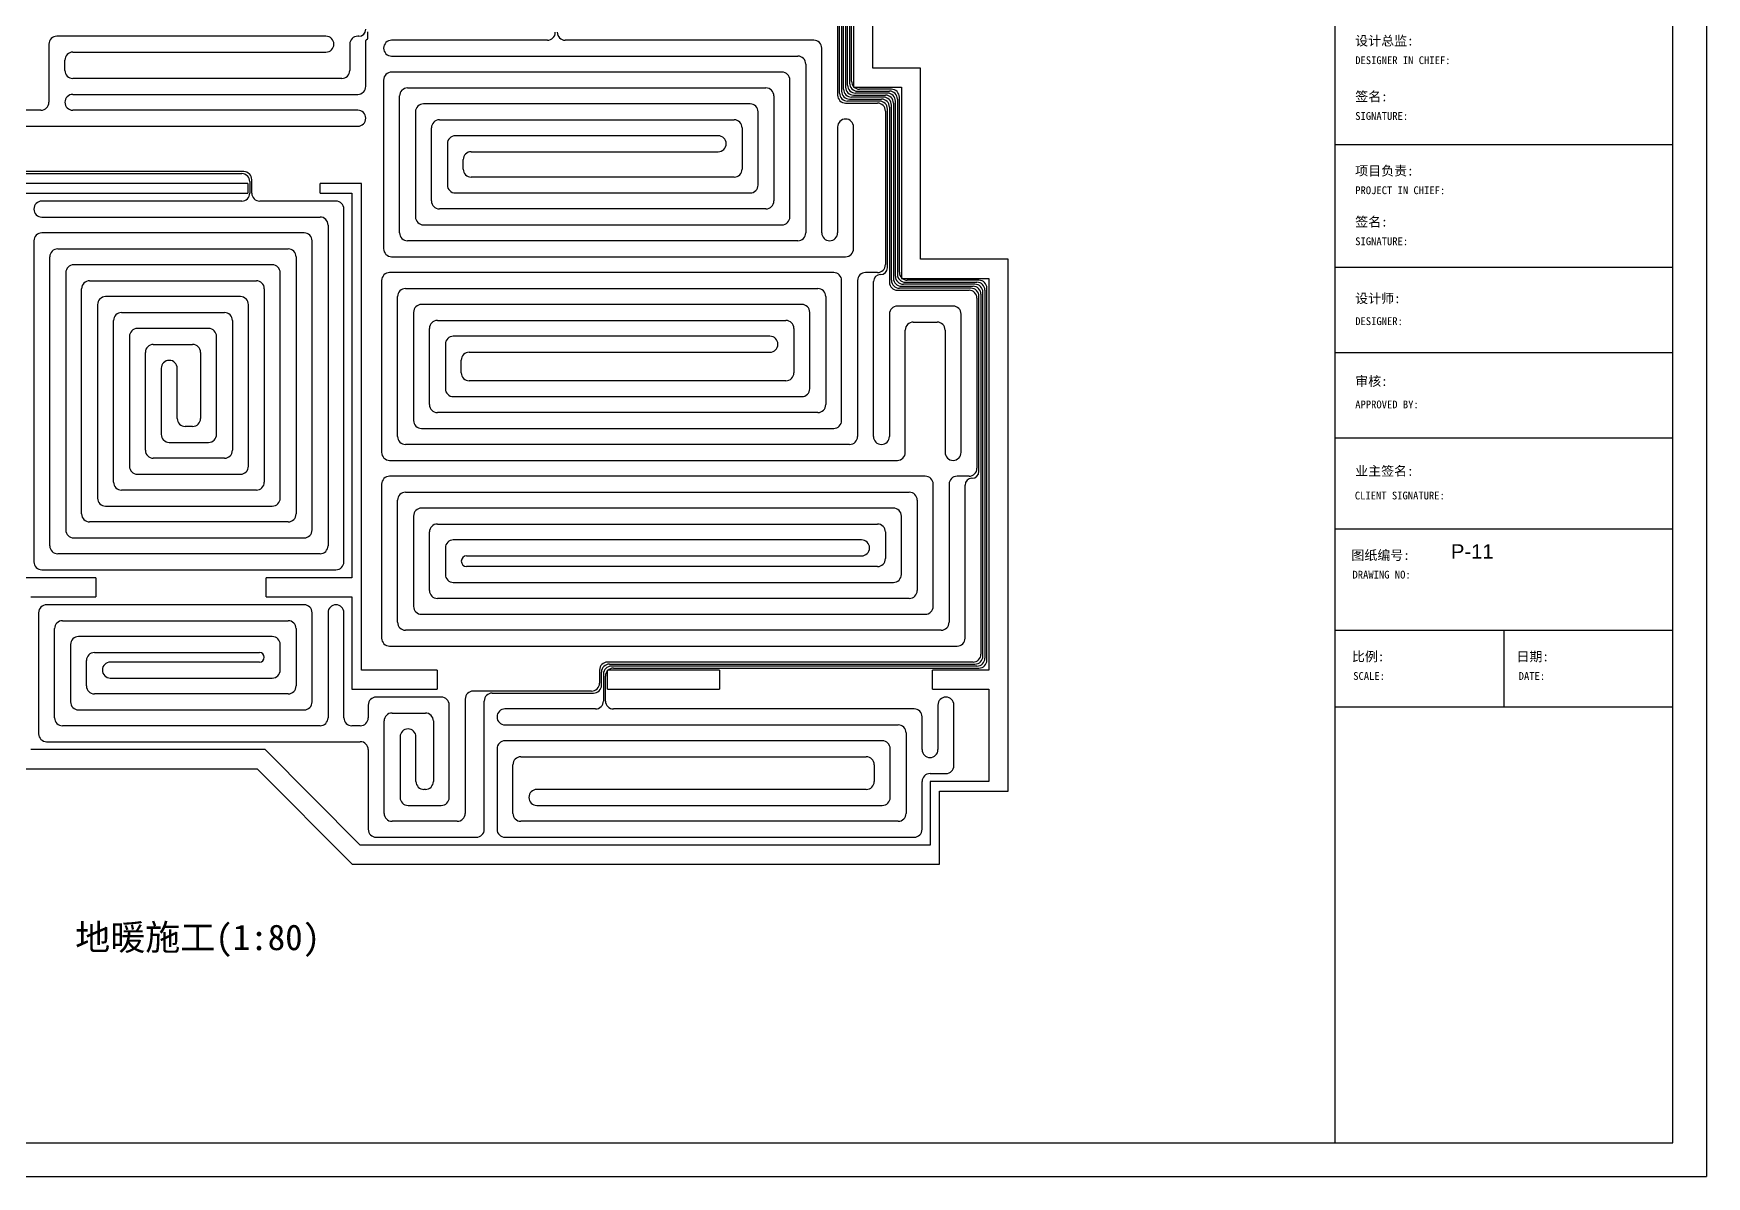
# Model space of a CAD drawing. Header units: inches. Extents: x 0 to 33600, y -33640 to -5478.
# Drawn here: x 12587 to 33600, y -33640 to -19282 of the extents above; entities that cross this region are included whole.
import ezdxf

# ---------------------------------------------------------------- set-up
doc = ezdxf.new("R2010")
doc.units = ezdxf.units.IN
doc.header["$MEASUREMENT"] = 0
for name, color, linetype in [('A2-建筑墙体', 255, 'Continuous'), ('图框', 4, 'Continuous'), ('地暖管', 7, 'Continuous')]:
    doc.layers.add(name, color=color, linetype=linetype)
doc.styles.add('1dac53a31aeba2370b97106346818e54', font='', dxfattribs={"height": 43.198381})
doc.styles.add('1f488f4b2ef1b152d32ed8bb140b4ed1', font='', dxfattribs={"height": 43.198381})
doc.styles.add('2ee4a1918873d97d1977456be36b2fac', font='', dxfattribs={"height": 52.798021})
doc.styles.add('5d7050954b2bbd82e94d75c8334c1a07', font='', dxfattribs={"height": 52.798021})
doc.styles.add('6cdbe4c37f334f9b3f18b74c6616af9b', font='', dxfattribs={"height": 43.198381})
doc.styles.add('b55c54cd7af753c58a5ed410a0ddc4e6', font='', dxfattribs={"height": 43.198381})
doc.styles.add('eec79cf32286c9bcb9e9a0388136559f', font='', dxfattribs={"height": 43.198381})
doc.styles.add('fecaf8cb5bb26a9b40f5bfd342b1b301', font='', dxfattribs={"height": 52.798021})
doc.styles.add('LAYER_TEXT_STYLE_YELLOW_403.2000029802741_ZH', font='', dxfattribs={"height": 403.200003})
doc.styles.add('macro_bim_page_number', font='', dxfattribs={"height": 80.1})
doc.styles.get('1dac53a31aeba2370b97106346818e54').set_extended_font_data('SimSun')
doc.styles.get('1f488f4b2ef1b152d32ed8bb140b4ed1').set_extended_font_data('SimSun')
doc.styles.get('2ee4a1918873d97d1977456be36b2fac').set_extended_font_data('SimSun')
doc.styles.get('5d7050954b2bbd82e94d75c8334c1a07').set_extended_font_data('SimSun')
doc.styles.get('6cdbe4c37f334f9b3f18b74c6616af9b').set_extended_font_data('SimSun')
doc.styles.get('b55c54cd7af753c58a5ed410a0ddc4e6').set_extended_font_data('SimSun')
doc.styles.get('eec79cf32286c9bcb9e9a0388136559f').set_extended_font_data('SimSun')
doc.styles.get('fecaf8cb5bb26a9b40f5bfd342b1b301').set_extended_font_data('SimSun')
doc.styles.get('LAYER_TEXT_STYLE_YELLOW_403.2000029802741_ZH').set_extended_font_data('SimSun')
doc.styles.get('macro_bim_page_number').set_extended_font_data('Arial')

# ---------------------------------------------------------------- blocks, each defined once
blk = doc.blocks.new('1017054')
at = {"layer": '图框', "linetype": 'Continuous'}
for p, q in [((11879.4, -8420), (11879.4, -16820)), ((10229.5, -8570), (10229.5, -16670)), ((11729.4, -16670), (11729.4, -8570)), ((10229.5, -12237.2), (11729.4, -12237.2)), ((10229.5, -12781.3), (11729.4, -12781.3)), ((10229.5, -13160.2), (11729.4, -13160.2)), ((10229.5, -13539.2), (11729.4, -13539.2)), ((10229.5, -13944.1), (11729.4, -13944.1)), ((10229.5, -14394.1), (11729.4, -14394.1)), ((10979.4, -14394.1), (10979.4, -14733.7)), ((10229.5, -14733.7), (11729.4, -14733.7)), ((150.6, -16670), (11729.4, -16670)), ((0.6, -16820), (11879.4, -16820))]:
    blk.add_line(p, q, dxfattribs=at)
at = {"layer": '图框', "color": 255, "attachment_point": 1, "line_spacing_factor": 0.8}
for s, insert, char_height, style in [('设计总监:', (10319.5, -11755.4), 42.24, '5d7050954b2bbd82e94d75c8334c1a07'), ('DESIGNER IN CHIEF:', (10319.5, -11845.7), 34.559, '6cdbe4c37f334f9b3f18b74c6616af9b'), ('签名:', (10319.5, -12002.9), 42.24, '5d7050954b2bbd82e94d75c8334c1a07'), ('SIGNATURE:', (10319.5, -12093.2), 34.56, '6cdbe4c37f334f9b3f18b74c6616af9b'), ('项目负责:', (10319.5, -12332.9), 42.24, '5d7050954b2bbd82e94d75c8334c1a07'), ('PROJECT IN CHIEF:', (10319.5, -12423.2), 34.559, 'b55c54cd7af753c58a5ed410a0ddc4e6'), ('签名:', (10319.5, -12559.4), 42.24, '2ee4a1918873d97d1977456be36b2fac'), ('SIGNATURE:', (10319.5, -12649.7), 34.56, '6cdbe4c37f334f9b3f18b74c6616af9b'), ('设计师:', (10319.5, -12899.4), 42.24, '2ee4a1918873d97d1977456be36b2fac'), ('DESIGNER:', (10319.5, -13004.5), 34.56, '6cdbe4c37f334f9b3f18b74c6616af9b'), ('审核:', (10319.5, -13267), 42.24, '2ee4a1918873d97d1977456be36b2fac'), ('APPROVED BY:', (10319.5, -13374.3), 34.559, 'eec79cf32286c9bcb9e9a0388136559f'), ('业主签名:', (10319.5, -13666), 42.24, 'fecaf8cb5bb26a9b40f5bfd342b1b301'), ('CLIENT SIGNATURE:', (10317.8, -13778.8), 34.559, '6cdbe4c37f334f9b3f18b74c6616af9b'), ('图纸编号:', (10302.5, -14039.8), 42.24, '2ee4a1918873d97d1977456be36b2fac'), ('DRAWING NO:', (10307.3, -14130.1), 34.559, '1dac53a31aeba2370b97106346818e54'), ('比例:', (10304.8, -14489.8), 42.24, '2ee4a1918873d97d1977456be36b2fac'), ('日期:', (11035.5, -14489.8), 42.24, '2ee4a1918873d97d1977456be36b2fac'), ('SCALE:', (10310.7, -14580.1), 34.56, '1f488f4b2ef1b152d32ed8bb140b4ed1'), ('DATE:', (11045.4, -14580.1), 34.56, '1f488f4b2ef1b152d32ed8bb140b4ed1')]:
    blk.add_mtext(s, dxfattribs=dict(at, insert=insert, char_height=char_height, style=style))

msp = doc.modelspace()

# ---------------------------------------------------------------- linework, layer by layer
at = {"layer": 'A2-建筑墙体', "color": 255, "linetype": 'Continuous'}
for p, q in [((22887, -17472), (22887, -19718)), ((23127, -19718), (23127, -17472)), ((22887, -19718), (22887, -19958)), ((23727, -19718), (23127, -19718)), ((23727, -19958), (23727, -19718)), ((22887, -19958), (23487, -19958)), ((23487, -19958), (23487, -22358)), ((23727, -22118), (23727, -19958)), ((15279, -21168), (7707, -21168)), ((15279, -21168), (15279, -21288)), ((15279, -21168), (15279, -21288)), ((16706, -21168), (16186, -21168)), ((16186, -21288), (16186, -21168)), ((16186, -21288), (16186, -21168)), ((16706, -21288), (16706, -21168)), ((12492, -21288), (15279, -21288)), ((16186, -21288), (16586, -21288)), ((16586, -21288), (16586, -26118)), ((16706, -27278), (16706, -21288)), ((24587, -22118), (23727, -22118)), ((24827, -22118), (24587, -22118)), ((24827, -28798), (24827, -22118)), ((23487, -22358), (23727, -22358)), ((23727, -22358), (24587, -22358)), ((24587, -22358), (24587, -27278)), ((13369, -26118), (12492, -26118)), ((13369, -26118), (13369, -26358)), ((13369, -26118), (13369, -26358)), ((16586, -26118), (15509, -26118)), ((15509, -26358), (15509, -26118)), ((15509, -26358), (15509, -26118)), ((12552, -26358), (13369, -26358)), ((15509, -26358), (16586, -26358)), ((16586, -26358), (16586, -27278)), ((16586, -27278), (16586, -27518)), ((17656, -27278), (16706, -27278)), ((17656, -27278), (17656, -27518)), ((17656, -27278), (17656, -27518)), ((21202, -27278), (19796, -27278)), ((19796, -27518), (19796, -27278)), ((19796, -27518), (19796, -27278)), ((21202, -27278), (21202, -27518)), ((21202, -27278), (21202, -27518)), ((24587, -27278), (23878, -27278)), ((23878, -27518), (23878, -27278)), ((23878, -27518), (23878, -27278)), ((16586, -27518), (17656, -27518)), ((19796, -27518), (21202, -27518)), ((23878, -27518), (24587, -27518)), ((24587, -27518), (24587, -28678)), ((15498, -28278), (12552, -28278)), ((16691, -29478), (15498, -28278)), ((8012, -28518), (15398, -28518)), ((15398, -28518), (16591, -29718)), ((23967, -28678), (23847, -28678)), ((23847, -28678), (23847, -29478)), ((24587, -28678), (23967, -28678)), ((23967, -29718), (23967, -28798)), ((23967, -28798), (24587, -28798)), ((24587, -28798), (24827, -28798)), ((23847, -29478), (16691, -29478)), ((16591, -29718), (23847, -29718)), ((23847, -29718), (23967, -29718))]:
    msp.add_line(p, q, dxfattribs=at)
at = {"layer": '地暖管', "color": 242, "linetype": 'Continuous', "true_color": 0xbd002e}
for p, q in [((22837, -14477), (22837, -19907)), ((22862, -19882), (22862, -14452)), ((22687, -14627), (22687, -20057)), ((22712, -20032), (22712, -14602)), ((22737, -14577), (22737, -20007)), ((22762, -19982), (22762, -14552)), ((22787, -14527), (22787, -19957)), ((22812, -19932), (22812, -14502)), ((16260, -19317), (12881, -19317)), ((16673, -19317), (16659, -19317)), ((16785, -19345), (16785, -19262)), ((12781, -19417), (12781, -20147)), ((13081, -19517), (16260, -19517)), ((16560, -19416), (16560, -19747)), ((16760, -19947), (16760, -19369)), ((16772, -19357), (16773, -19357)), ((19041, -19367), (17085, -19367)), ((22387, -19367), (19266, -19367)), ((22487, -21786), (22487, -19467)), ((12981, -19747), (12981, -19617)), ((17085, -19567), (22187, -19567)), ((22287, -19667), (22287, -21786)), ((16460, -19847), (13081, -19847)), ((16985, -19867), (16985, -21986)), ((21987, -19767), (17085, -19767)), ((22087, -21586), (22087, -19867)), ((13081, -20047), (16660, -20047)), ((17185, -21786), (17185, -20067)), ((17285, -19967), (21787, -19967)), ((21587, -20167), (17485, -20167)), ((21887, -20067), (21887, -21386)), ((22787, -20157), (23187, -20157)), ((23212, -20132), (22812, -20132)), ((22837, -20107), (23237, -20107)), ((23262, -20082), (22862, -20082)), ((22887, -20057), (23287, -20057)), ((23312, -20032), (22912, -20032)), ((22937, -20007), (23337, -20007)), ((23362, -19982), (22962, -19982)), ((23387, -20157), (23387, -22357)), ((23412, -22332), (23412, -20132)), ((23437, -20107), (23437, -22307)), ((23462, -22282), (23462, -20082)), ((12681, -20247), (7056, -20247)), ((16660, -20247), (13081, -20247)), ((17385, -20267), (17385, -21586)), ((17685, -20367), (21387, -20367)), ((21687, -21186), (21687, -20267)), ((23287, -20257), (23287, -22186)), ((23312, -22224), (23312, -20232)), ((23337, -20207), (23337, -22407)), ((23362, -22382), (23362, -20182)), ((7056, -20447), (16660, -20447)), ((17585, -21386), (17585, -20467)), ((21187, -20567), (17885, -20567)), ((21487, -20467), (21487, -20986)), ((22687, -20457), (22687, -21786)), ((22887, -21986), (22887, -20457)), ((17785, -20667), (17785, -21186)), ((18085, -20767), (21187, -20767)), ((17985, -20986), (17985, -20867)), ((6832, -21043), (15204, -21043)), ((15229, -21018), (6856, -21018)), ((15304, -21143), (15304, -21288)), ((15329, -21288), (15329, -21118)), ((21387, -21086), (18085, -21086)), ((15204, -21388), (12692, -21388)), ((16386, -21388), (15429, -21388)), ((17885, -21286), (21587, -21286)), ((12692, -21588), (16186, -21588)), ((16486, -25918), (16486, -21488)), ((21787, -21486), (17685, -21486)), ((15986, -21788), (12692, -21788)), ((16286, -21688), (16286, -25718)), ((17485, -21686), (21987, -21686)), ((12592, -21888), (12592, -25918)), ((12892, -21988), (15786, -21988)), ((16086, -25518), (16086, -21888)), ((22187, -21886), (17285, -21886)), ((12792, -25718), (12792, -22088)), ((15586, -22188), (13092, -22188)), ((15886, -22088), (15886, -25318)), ((17085, -22086), (22787, -22086)), ((12992, -22288), (12992, -25518)), ((13292, -22388), (15386, -22388)), ((15686, -25118), (15686, -22288)), ((16960, -22386), (16960, -24544)), ((22637, -22286), (17060, -22286)), ((22737, -24144), (22737, -22386)), ((22937, -22386), (22937, -24344)), ((23187, -22286), (23037, -22286)), ((23137, -24344), (23137, -22398)), ((23224, -22311), (23225, -22311)), ((24362, -22482), (23462, -22482)), ((23487, -22457), (24387, -22457)), ((24412, -22432), (23512, -22432)), ((23537, -22407), (24437, -22407)), ((24462, -22382), (23562, -22382)), ((24562, -27153), (24562, -22482)), ((13192, -25318), (13192, -22488)), ((13392, -22688), (13392, -25118)), ((15186, -22588), (13492, -22588)), ((15286, -24718), (15286, -22688)), ((15486, -22488), (15486, -24918)), ((17160, -24344), (17160, -22586)), ((17260, -22486), (22437, -22486)), ((22237, -22686), (17460, -22686)), ((22537, -22586), (22537, -23944)), ((23437, -22507), (24337, -22507)), ((24437, -22607), (24437, -24744)), ((24462, -24782), (24462, -22582)), ((24487, -22557), (24487, -27078)), ((24512, -27103), (24512, -22532)), ((24537, -22507), (24537, -27128)), ((13592, -24918), (13592, -22888)), ((13692, -22788), (14986, -22788)), ((15086, -22888), (15086, -24518)), ((17360, -22786), (17360, -24144)), ((17660, -22886), (22037, -22886)), ((22337, -23744), (22337, -22786)), ((23337, -22807), (23337, -24344)), ((24137, -22707), (23437, -22707)), ((24237, -24544), (24237, -22807)), ((13792, -23088), (13792, -24718)), ((14786, -22988), (13892, -22988)), ((14886, -24318), (14886, -23088)), ((17560, -23944), (17560, -22986)), ((21837, -23086), (17860, -23086)), ((22137, -22986), (22137, -23544)), ((23537, -24544), (23537, -23007)), ((23637, -22907), (23937, -22907)), ((24037, -23007), (24037, -24544)), ((13992, -24518), (13992, -23288)), ((14092, -23188), (14586, -23188)), ((14686, -23288), (14686, -24118)), ((17760, -23186), (17760, -23744)), ((18060, -23286), (21837, -23286)), ((14192, -23488), (14192, -24318)), ((14392, -24118), (14392, -23488)), ((17960, -23544), (17960, -23386)), ((22037, -23644), (18060, -23644)), ((17860, -23844), (22237, -23844)), ((22437, -24044), (17660, -24044)), ((14586, -24218), (14492, -24218)), ((17460, -24244), (22637, -24244)), ((14292, -24418), (14786, -24418)), ((22837, -24444), (17260, -24444)), ((14986, -24618), (14092, -24618)), ((17060, -24644), (23437, -24644)), ((13892, -24818), (15186, -24818)), ((16960, -24944), (16960, -26878)), ((23787, -24844), (17060, -24844)), ((23887, -26478), (23887, -24944)), ((24087, -24944), (24087, -26678)), ((24337, -24844), (24187, -24844)), ((24287, -26878), (24287, -24956)), ((24374, -24869), (24375, -24869)), ((15386, -25018), (13692, -25018)), ((17160, -26678), (17160, -25144)), ((17260, -25044), (23587, -25044)), ((23687, -25144), (23687, -26278)), ((15786, -25418), (13292, -25418)), ((13492, -25218), (15586, -25218)), ((17360, -25344), (17360, -26478)), ((23387, -25244), (17460, -25244)), ((23487, -26078), (23487, -25344)), ((13092, -25618), (15986, -25618)), ((17560, -26278), (17560, -25544)), ((17660, -25444), (23187, -25444)), ((23287, -25544), (23287, -25878)), ((16186, -25818), (12892, -25818)), ((17760, -25744), (17760, -26078)), ((22987, -25644), (17860, -25644)), ((18026, -25844), (22987, -25844)), ((12692, -26018), (16386, -26018)), ((17960, -25912), (17960, -25910)), ((23187, -25978), (18026, -25978)), ((17860, -26178), (23387, -26178)), ((15986, -26458), (12752, -26458)), ((23587, -26378), (17660, -26378)), ((12652, -26558), (12652, -28078)), ((12952, -26658), (15786, -26658)), ((16086, -27678), (16086, -26558)), ((16286, -26558), (16286, -27878)), ((16486, -27878), (16486, -26558)), ((17460, -26578), (23787, -26578)), ((12852, -27878), (12852, -26758)), ((15586, -26858), (13152, -26858)), ((15886, -26758), (15886, -27478)), ((23987, -26778), (17260, -26778)), ((13052, -26958), (13052, -27678)), ((13352, -27058), (15426, -27058)), ((15686, -27278), (15686, -26958)), ((17060, -26978), (24187, -26978)), ((13252, -27478), (13252, -27158)), ((15426, -27178), (13552, -27178)), ((19696, -27278), (19696, -27442)), ((19721, -27467), (19721, -27303)), ((24387, -27178), (19796, -27178)), ((19821, -27203), (24412, -27203)), ((24437, -27228), (19846, -27228)), ((19871, -27253), (24462, -27253)), ((13552, -27378), (15586, -27378)), ((19746, -27328), (19746, -27667)), ((19771, -27667), (19771, -27353)), ((15786, -27578), (13352, -27578)), ((16791, -27718), (16791, -27878)), ((17709, -27618), (16891, -27618)), ((17809, -28878), (17809, -27718)), ((18009, -27642), (18009, -29078)), ((19596, -27542), (18109, -27542)), ((18249, -29278), (18249, -27667)), ((18349, -27567), (19621, -27567)), ((23947, -27718), (23947, -28278)), ((24147, -28478), (24147, -27718)), ((13152, -27778), (15986, -27778)), ((16991, -29078), (16991, -27918)), ((17091, -27818), (17509, -27818)), ((17609, -27918), (17609, -28678)), ((19646, -27767), (18509, -27767)), ((23647, -27767), (19871, -27767)), ((23747, -28278), (23747, -27867)), ((16186, -27978), (12952, -27978)), ((16691, -27978), (16586, -27978)), ((17191, -28118), (17191, -28878)), ((17391, -28678), (17391, -28118)), ((18509, -27967), (23447, -27967)), ((23547, -28067), (23547, -29078)), ((12752, -28178), (16691, -28178)), ((16791, -28278), (16791, -29278)), ((18409, -28267), (18409, -29278)), ((23247, -28167), (18509, -28167)), ((18709, -28367), (23047, -28367)), ((23347, -28878), (23347, -28267)), ((18609, -29078), (18609, -28467)), ((23147, -28467), (23147, -28678)), ((23847, -28578), (24047, -28578)), ((17509, -28778), (17491, -28778)), ((23047, -28778), (18909, -28778)), ((23747, -29278), (23747, -28678)), ((17291, -28978), (17709, -28978)), ((18909, -28978), (23247, -28978)), ((17909, -29178), (17091, -29178)), ((23447, -29178), (18709, -29178)), ((16891, -29378), (18149, -29378)), ((18509, -29378), (23647, -29378))]:
    msp.add_line(p, q, dxfattribs=at)
for centre, radius, start, end in [((12881, -19417), 100, 90, 180), ((16260, -19417), 100, 0, 90), ((16659, -19416), 99, 90, 180), ((16673, -19230), 87, 270, 0), ((19041, -19267), 100, 270, 0), ((19266, -19267), 100, 180, 270), ((13081, -19617), 100, 90, 180), ((16260, -19417), 100, 270, 0), ((16772, -19369), 12, 90, 180), ((16773, -19345), 12, 270, 0), ((17085, -19467), 100, 90, 180), ((17085, -19467), 100, 180, 270), ((22387, -19467), 100, 0, 90), ((13081, -19747), 100, 180, 270), ((16460, -19747), 100, 270, 0), ((22187, -19667), 100, 0, 90), ((16660, -19947), 100, 270, 0), ((17085, -19867), 100, 90, 180), ((21987, -19867), 100, 0, 90), ((22887, -19957), 100, 180, 270), ((22912, -19932), 100, 180, 270), ((22937, -19907), 100, 180, 270), ((22962, -19882), 100, 180, 270), ((12681, -20147), 100, 270, 0), ((13081, -20147), 100, 90, 180), ((13081, -20147), 100, 180, 270), ((17285, -20067), 100, 90, 180), ((17485, -20267), 100, 90, 180), ((21587, -20267), 100, 0, 90), ((21787, -20067), 100, 0, 90), ((22787, -20057), 100, 180, 270), ((22812, -20032), 100, 180, 270), ((22837, -20007), 100, 180, 270), ((22862, -19982), 100, 180, 270), ((23187, -20257), 100, 0, 90), ((23212, -20232), 100, 0, 90), ((23237, -20207), 100, 0, 90), ((23262, -20182), 100, 0, 90), ((23287, -20157), 100, 0, 90), ((23312, -20132), 100, 0, 90), ((23337, -20107), 100, 0, 90), ((23362, -20082), 100, 0, 90), ((16660, -20347), 100, 0, 90), ((16660, -20347), 100, 270, 0), ((17685, -20467), 100, 90, 180), ((21387, -20467), 100, 0, 90), ((22787, -20457), 100, 90, 180), ((22787, -20457), 100, 0, 90), ((17885, -20667), 100, 90, 180), ((21187, -20667), 100, 0, 90), ((18085, -20867), 100, 90, 180), ((21187, -20667), 100, 270, 0), ((18085, -20986), 100, 180, 270), ((21387, -20986), 100, 270, 0), ((15204, -21143), 100, 0, 90), ((15229, -21118), 100, 0, 90), ((17885, -21186), 100, 180, 270), ((21587, -21186), 100, 270, 0), ((12692, -21488), 100, 90, 180), ((15204, -21288), 100, 270, 0), ((15429, -21288), 100, 180, 270), ((16386, -21488), 100, 0, 90), ((17685, -21386), 100, 180, 270), ((21787, -21386), 100, 270, 0), ((12692, -21488), 100, 180, 270), ((16186, -21688), 100, 0, 90), ((17485, -21586), 100, 180, 270), ((21987, -21586), 100, 270, 0), ((12692, -21888), 100, 90, 180), ((15986, -21888), 100, 0, 90), ((17285, -21786), 100, 180, 270), ((22187, -21786), 100, 270, 0), ((22587, -21786), 100, 180, 270), ((22587, -21786), 100, 270, 0), ((12892, -22088), 100, 90, 180), ((15786, -22088), 100, 0, 90), ((17085, -21986), 100, 180, 270), ((22787, -21986), 100, 270, 0), ((13092, -22288), 100, 90, 180), ((15586, -22288), 100, 0, 90), ((23187, -22186), 100, 270, 0), ((23225, -22224), 87, 270, 0), ((13292, -22488), 100, 90, 180), ((15386, -22488), 100, 0, 90), ((17060, -22386), 100, 90, 180), ((22637, -22386), 100, 0, 90), ((23037, -22386), 100, 90, 180), ((23224, -22398), 87, 90, 180), ((23437, -22407), 100, 180, 270), ((23462, -22382), 100, 180, 270), ((23487, -22357), 100, 180, 270), ((23512, -22332), 100, 180, 270), ((23537, -22307), 100, 180, 270), ((23562, -22282), 100, 180, 270), ((24362, -22582), 100, 0, 90), ((24387, -22557), 100, 0, 90), ((24412, -22532), 100, 0, 90), ((24437, -22507), 100, 0, 90), ((24462, -22482), 100, 0, 90), ((13492, -22688), 100, 90, 180), ((15186, -22688), 100, 0, 90), ((17260, -22586), 100, 90, 180), ((17460, -22786), 100, 90, 180), ((22237, -22786), 100, 0, 90), ((22437, -22586), 100, 0, 90), ((24337, -22607), 100, 0, 90), ((13692, -22888), 100, 90, 180), ((14986, -22888), 100, 0, 90), ((17660, -22986), 100, 90, 180), ((22037, -22986), 100, 0, 90), ((23437, -22807), 100, 90, 180), ((24137, -22807), 100, 0, 90), ((13892, -23088), 100, 90, 180), ((14786, -23088), 100, 0, 90), ((17860, -23186), 100, 90, 180), ((21837, -23186), 100, 0, 90), ((23637, -23007), 100, 90, 180), ((23937, -23007), 100, 0, 90), ((14092, -23288), 100, 90, 180), ((14586, -23288), 100, 0, 90), ((18060, -23386), 100, 90, 180), ((21837, -23186), 100, 270, 0), ((14292, -23488), 100, 90, 180), ((14292, -23488), 100, 0, 90), ((17860, -23744), 100, 180, 270), ((18060, -23544), 100, 180, 270), ((22037, -23544), 100, 270, 0), ((22237, -23744), 100, 270, 0), ((17660, -23944), 100, 180, 270), ((22437, -23944), 100, 270, 0), ((14492, -24118), 100, 180, 270), ((14586, -24118), 100, 270, 0), ((17460, -24144), 100, 180, 270), ((22637, -24144), 100, 270, 0), ((14292, -24318), 100, 180, 270), ((14786, -24318), 100, 270, 0), ((17260, -24344), 100, 180, 270), ((22837, -24344), 100, 270, 0), ((23237, -24344), 100, 180, 270), ((23237, -24344), 100, 270, 0), ((14092, -24518), 100, 180, 270), ((14986, -24518), 100, 270, 0), ((17060, -24544), 100, 180, 270), ((23437, -24544), 100, 270, 0), ((24137, -24544), 100, 180, 270), ((24137, -24544), 100, 270, 0), ((13892, -24718), 100, 180, 270), ((15186, -24718), 100, 270, 0), ((24337, -24744), 100, 270, 0), ((24375, -24782), 87, 270, 0), ((13692, -24918), 100, 180, 270), ((15386, -24918), 100, 270, 0), ((17060, -24944), 100, 90, 180), ((23787, -24944), 100, 0, 90), ((24187, -24944), 100, 90, 180), ((24374, -24956), 87, 90, 180), ((13492, -25118), 100, 180, 270), ((15586, -25118), 100, 270, 0), ((17260, -25144), 100, 90, 180), ((23587, -25144), 100, 0, 90), ((13292, -25318), 100, 180, 270), ((15786, -25318), 100, 270, 0), ((17460, -25344), 100, 90, 180), ((23387, -25344), 100, 0, 90), ((13092, -25518), 100, 180, 270), ((15986, -25518), 100, 270, 0), ((17660, -25544), 100, 90, 180), ((23187, -25544), 100, 0, 90), ((12892, -25718), 100, 180, 270), ((16186, -25718), 100, 270, 0), ((17860, -25744), 100, 90, 180), ((18026, -25910), 66, 90, 180), ((22987, -25744), 100, 0, 90), ((22987, -25744), 100, 270, 0), ((12692, -25918), 100, 180, 270), ((16386, -25918), 100, 270, 0), ((18026, -25912), 66, 180, 270), ((23187, -25878), 100, 270, 0), ((17860, -26078), 100, 180, 270), ((23387, -26078), 100, 270, 0), ((12752, -26558), 100, 90, 180), ((15986, -26558), 100, 0, 90), ((16386, -26558), 100, 90, 180), ((16386, -26558), 100, 0, 90), ((17660, -26278), 100, 180, 270), ((23587, -26278), 100, 270, 0), ((12952, -26758), 100, 90, 180), ((15786, -26758), 100, 0, 90), ((17260, -26678), 100, 180, 270), ((17460, -26478), 100, 180, 270), ((23787, -26478), 100, 270, 0), ((23987, -26678), 100, 270, 0), ((13152, -26958), 100, 90, 180), ((15586, -26958), 100, 0, 90), ((17060, -26878), 100, 180, 270), ((24187, -26878), 100, 270, 0), ((13352, -27158), 100, 90, 180), ((15426, -27118), 60, 0, 90), ((24387, -27078), 100, 270, 0), ((24412, -27103), 100, 270, 0), ((13552, -27278), 100, 90, 180), ((13552, -27278), 100, 180, 270), ((15426, -27118), 60, 270, 0), ((15586, -27278), 100, 270, 0), ((19796, -27278), 100, 90, 180), ((19821, -27303), 100, 90, 180), ((19846, -27328), 100, 90, 180), ((19871, -27353), 100, 90, 180), ((24437, -27128), 100, 270, 0), ((24462, -27153), 100, 270, 0), ((13352, -27478), 100, 180, 270), ((15786, -27478), 100, 270, 0), ((19596, -27442), 100, 270, 0), ((19621, -27467), 100, 270, 0), ((13152, -27678), 100, 180, 270), ((15986, -27678), 100, 270, 0), ((16891, -27718), 100, 90, 180), ((17709, -27718), 100, 0, 90), ((18109, -27642), 100, 90, 180), ((18349, -27667), 100, 90, 180), ((19646, -27667), 100, 270, 0), ((19871, -27667), 100, 180, 270), ((24047, -27718), 100, 90, 180), ((24047, -27718), 100, 0, 90), ((12952, -27878), 100, 180, 270), ((16186, -27878), 100, 270, 0), ((16586, -27878), 100, 180, 270), ((16691, -27878), 100, 270, 0), ((17091, -27918), 100, 90, 180), ((17509, -27918), 100, 0, 90), ((18509, -27867), 100, 90, 180), ((18509, -27867), 100, 180, 270), ((23647, -27867), 100, 0, 90), ((12752, -28078), 100, 180, 270), ((17291, -28118), 100, 90, 180), ((17291, -28118), 100, 0, 90), ((23447, -28067), 100, 0, 90), ((16691, -28278), 100, 0, 90), ((18509, -28267), 100, 90, 180), ((18709, -28467), 100, 90, 180), ((23047, -28467), 100, 0, 90), ((23247, -28267), 100, 0, 90), ((23847, -28278), 100, 180, 270), ((23847, -28278), 100, 270, 0), ((23847, -28678), 100, 90, 180), ((24047, -28478), 100, 270, 0), ((17491, -28678), 100, 180, 270), ((17509, -28678), 100, 270, 0), ((18909, -28878), 100, 90, 180), ((23047, -28678), 100, 270, 0), ((17291, -28878), 100, 180, 270), ((17709, -28878), 100, 270, 0), ((18909, -28878), 100, 180, 270), ((23247, -28878), 100, 270, 0), ((17091, -29078), 100, 180, 270), ((17909, -29078), 100, 270, 0), ((18709, -29078), 100, 180, 270), ((23447, -29078), 100, 270, 0), ((16891, -29278), 100, 180, 270), ((18149, -29278), 100, 270, 0), ((18509, -29278), 100, 180, 270), ((23647, -29278), 100, 270, 0)]:
    msp.add_arc(centre, radius, start, end, dxfattribs=at)

# ---------------------------------------------------------------- block references
at = {"layer": '图框', "color": 7, "xscale": 2.828571557998657, "yscale": 2.828571557998657}
msp.add_blockref('1017054', (-2, 13937), dxfattribs=at)

# ---------------------------------------------------------------- texts
at = {"color": 2, "insert": (14649, -30678), "char_height": 322.6, "attachment_point": 5, "line_spacing_factor": 0.8, "style": 'LAYER_TEXT_STYLE_YELLOW_403.2000029802741_ZH'}
msp.add_mtext('地暖施工(1:80)', dxfattribs=at)
at = {"layer": '图框', "color": 7, "insert": (30390, -25698), "char_height": 181.3, "attachment_point": 1, "line_spacing_factor": 0.8, "style": 'macro_bim_page_number'}
msp.add_mtext('P-11^M^J', dxfattribs=at)

doc.saveas('drawing.dxf')
